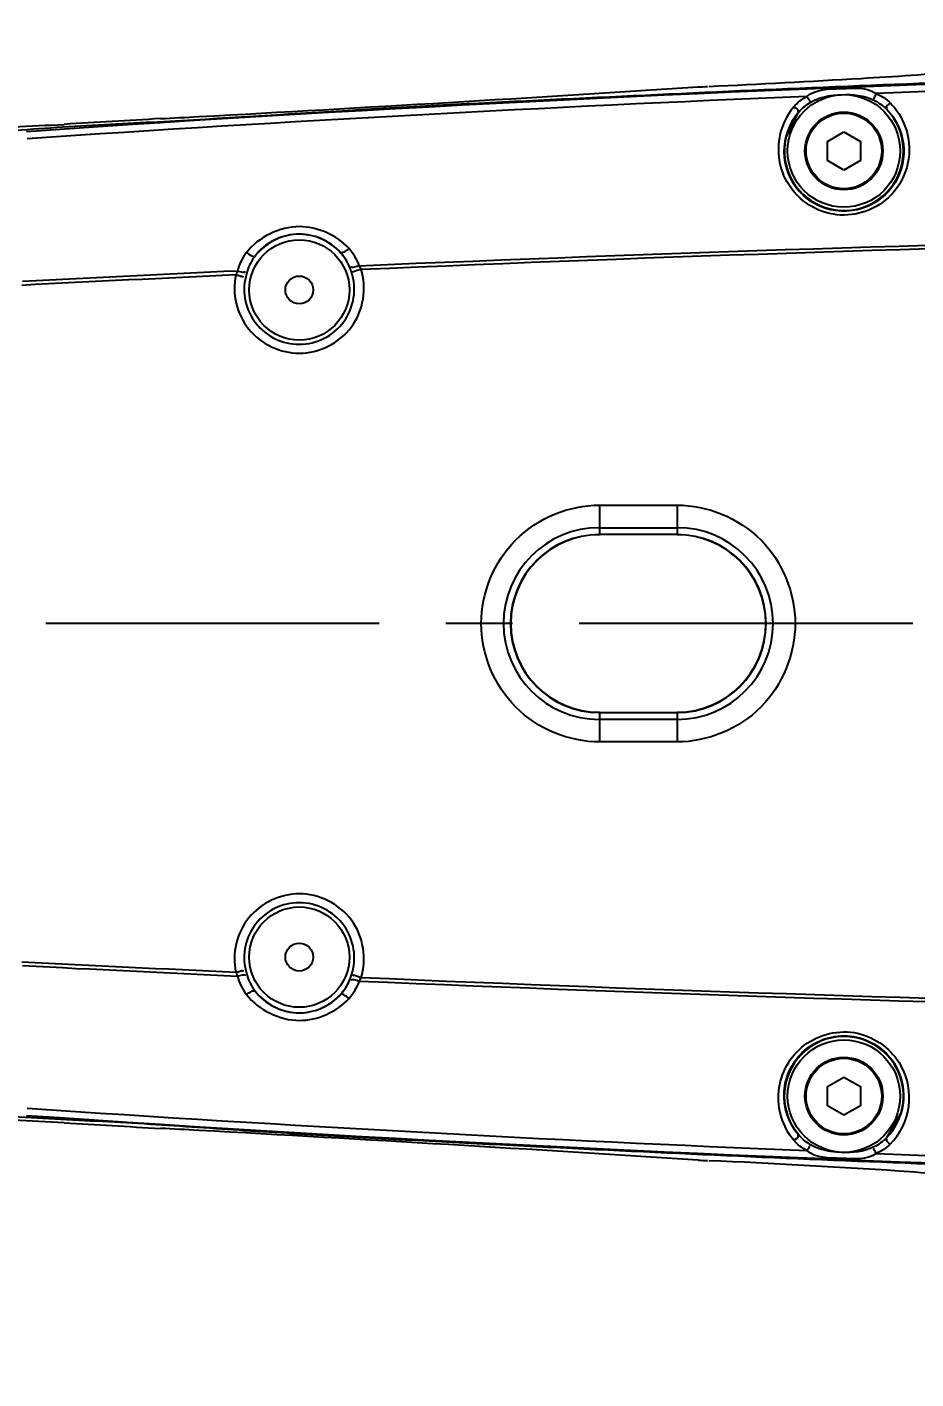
# Model space of a CAD drawing. Header units: millimetres. Extents: x 4086 to 8300, y 123 to 1549.
# Drawn here: x 7610.53 to 7630.52, y 1211.52 to 1241.92 of the extents above; entities that cross this region are included whole.
import ezdxf

# ---------------------------------------------------------------- set-up
doc = ezdxf.new("R2010")
doc.units = ezdxf.units.MM
doc.linetypes.add('CENTER', pattern=[0.6, 0.375, -0.075, 0.075, -0.075])
for name, color, linetype in [('中心线', 7, 'Continuous'), ('外形图', 7, 'Continuous'), ('尺寸标注', 7, 'Continuous'), ('运动范围', 7, 'Continuous')]:
    doc.layers.add(name, color=color, linetype=linetype)
doc.styles.add('思源黑', font='SourceHanSansCN-Normal.ttf')
doc.dimstyles.new('尺寸标注_1_4比例', dxfattribs={"dimtxt": 7, "dimasz": 6, "dimexe": 2, "dimexo": 1.5, "dimgap": 1, "dimtad": 1, "dimdec": 1, "dimlfac": 4, "dimdsep": 46, "dimtxsty": '思源黑', "dimcen": 0.09, "dimadec": 0, "dimazin": 0, "dimtp": 0.01, "dimtm": 0.01, "dimtfac": 1, "dimtdec": 1, "dimtofl": 0, "dimtmove": 0, "dimatfit": 3, "dimfxl": 1, "dimtolj": 1, "dimarcsym": 0})

# ---------------------------------------------------------------- blocks, each defined once
blk = doc.blocks.new('*D986')
at = {"layer": 'Defpoints', "color": 0}
for p in [(7460.272, 1323.983), (7715.4, 1323.983), (7637.619, 925.251)]:
    blk.add_point(p, dxfattribs=at)
at = {"layer": '尺寸标注', "color": 0, "lineweight": -2}
for p, q in [((7713.9, 1323.983), (7458.272, 1323.983)), ((7460.272, 931.251), (7460.272, 1317.983)), ((7636.119, 925.251), (7458.272, 925.251))]:
    blk.add_line(p, q, dxfattribs=at)
at = {"layer": '尺寸标注', "color": 0}
for points in [[(7461.272, 1317.983), (7459.272, 1317.983), (7460.272, 1323.983)], [(7459.272, 931.251), (7461.272, 931.251), (7460.272, 925.251)]]:
    blk.add_solid(points, dxfattribs=at)
at = {"layer": '尺寸标注', "color": 0, "insert": (7455.648, 1124.617), "char_height": 7, "attachment_point": 5, "rotation": 90, "style": '思源黑'}
blk.add_mtext('\\A1;1594.9', dxfattribs=at)

msp = doc.modelspace()

# ---------------------------------------------------------------- linework, layer by layer
at = {"layer": '中心线', "linetype": 'CENTER', "ltscale": 20}
msp.add_line((7738.4473, 1228.5081), (7582.2503, 1228.5081), dxfattribs=at)
at = {"layer": '外形图'}
for p, q in [((7627.5914, 1239.4203), (7627.8717, 1239.9919)), ((7628.5279, 1239.3481), (7628.9003, 1239.5631)), ((7628.9003, 1239.5631), (7629.2727, 1239.3481)), ((7628.5279, 1238.9181), (7628.5279, 1239.3481)), ((7629.2727, 1239.3481), (7629.2727, 1238.9181)), ((7628.9003, 1238.7031), (7628.5279, 1238.9181)), ((7629.2727, 1238.9181), (7628.9003, 1238.7031)), ((7623.4003, 1231.1704), (7623.4003, 1230.5081)), ((7623.4003, 1231.1704), (7625.1503, 1231.1704)), ((7625.1503, 1231.1704), (7625.1503, 1230.5081)), ((7623.4003, 1230.6628), (7625.1503, 1230.6628)), ((7625.1503, 1230.5081), (7623.4003, 1230.5081)), ((7623.4003, 1226.5081), (7623.4003, 1225.8458)), ((7623.4003, 1226.5081), (7625.1503, 1226.5081)), ((7625.1503, 1226.5081), (7625.1503, 1225.8458)), ((7625.1503, 1226.3534), (7623.4003, 1226.3534)), ((7625.1503, 1225.8458), (7623.4003, 1225.8458)), ((7628.5279, 1218.0981), (7628.9003, 1218.3131)), ((7628.9003, 1218.3131), (7629.2727, 1218.0981)), ((7628.5279, 1217.6681), (7628.5279, 1218.0981)), ((7629.2727, 1218.0981), (7629.2727, 1217.6681)), ((7628.9003, 1217.4531), (7628.5279, 1217.6681)), ((7629.2727, 1217.6681), (7628.9003, 1217.4531)), ((7630.1857, 1217.5045), (7629.8565, 1216.9443))]:
    msp.add_line(p, q, dxfattribs=at)
for points in [[(7615.2601, 1236.4319), (7615.2483, 1236.4036), (7615.2368, 1236.3747), (7615.2252, 1236.3454)], [(7618.0416, 1236.4715), (7618.0277, 1236.4989), (7618.0138, 1236.526), (7617.9997, 1236.5525)], [(7615.2252, 1220.6707), (7615.2368, 1220.6415), (7615.2483, 1220.6126), (7615.2601, 1220.5843)], [(7617.9997, 1220.4637), (7618.0138, 1220.4902), (7618.0277, 1220.5173), (7618.0416, 1220.5447)]]:
    msp.add_lwpolyline(points, dxfattribs=at)
for centre, radius in [((7628.9003, 1239.1331), 1.265), ((7628.9003, 1239.1331), 0.875), ((7628.9003, 1239.1331), 0.85), ((7628.9003, 1239.1331), 0.85), ((7616.6503, 1236.0081), 1.1272), ((7616.6503, 1236.0081), 0.3125), ((7616.6503, 1221.0081), 1.1272), ((7616.6503, 1221.0081), 0.3125), ((7628.9003, 1217.8831), 1.265), ((7628.9003, 1217.8831), 0.875), ((7628.9003, 1217.8831), 0.85)]:
    msp.add_circle(centre, radius, dxfattribs=at)
for centre, radius, start, end in [((7553.6213, 2357.9899), 1119.7361, 273.1110004, 273.6865957), ((7655.7434, 568.4941), 672.433, 92.3586273, 93.8555578), ((7628.9132, 1239.1705), 1.4871, 140.03257, 203.12475), ((7628.9003, 1239.1331), 1.34, 167.62582, 44.47534), ((7603.1546, 1447.3214), 207.7215, 272.862531, 273.100567), ((7628.8979, 1239.1226), 1.345, 139.73256, 221.2755), ((7616.6503, 1236.0081), 1.2521, 41.95587, 142.5189), ((7659.5613, 270.9496), 966.4992, 92.6271786, 92.9138817), ((7616.6516, 1236.0221), 1.2361, 269.94139, 18.34806), ((7616.112, 1235.8436), 1.8044, 18.33506, 22.16147), ((7659.6915, 273.5989), 963.7729, 92.6444323, 92.9309813), ((7616.6492, 1236.0223), 1.2363, 166.78112, 270.05208), ((7623.3992, 1228.507), 2.1558, 89.97096, 179.97093), ((7625.1514, 1228.507), 2.1558, 0.02914, 90.02904), ((7623.4003, 1228.5081), 2, 90, 270), ((7623.4003, 1228.5081), 1.9935, 90, 270), ((7625.1503, 1228.5081), 2, 270, 90), ((7625.1503, 1228.5081), 1.9935, 270, 90), ((7623.3992, 1228.5092), 2.1558, 180.02914, 270.02904), ((7625.1514, 1228.5092), 2.1558, 269.97096, 359.97093), ((7616.6492, 1220.9939), 1.2363, 89.94793, 193.21977), ((7616.6516, 1220.9941), 1.2361, 341.65239, 90.05861), ((7659.6868, 2183.3263), 963.6817, 267.0690176, 267.3555938), ((7659.5613, 2186.0662), 966.4989, 267.0861175, 267.3728207), ((7616.1121, 1221.1726), 1.8044, 337.83852, 341.66533), ((7616.6503, 1221.0081), 1.2521, 217.4811, 318.04413), ((7628.9003, 1217.8831), 1.34, 343.58676, 219.85672), ((7628.9035, 1217.8934), 1.345, 315.11728, 36.56505), ((7628.8838, 1217.8475), 1.4879, 315.41598, 29.15934), ((7655.7406, 1888.4724), 672.3833, 266.1443956, 267.6414363), ((7603.1509, 1009.6259), 207.7905, 86.899466, 87.137416), ((7553.6223, 99.0431), 1119.7192, 86.3134011, 86.8890065)]:
    msp.add_arc(centre, radius, start, end, dxfattribs=at)
for points, knots in [([(7661.6356, 1241.35), (7658.7796, 1241.3202), (7653.0679, 1241.247), (7644.501, 1241.0826), (7635.9359, 1240.8478), (7628.8002, 1240.5868), (7623.0943, 1240.3209), (7618.8147, 1240.1131), (7615.2531, 1239.8783), (7612.3997, 1239.725), (7609.5574, 1239.5746), (7605.9712, 1238.9829), (7602.3524, 1236.4631), (7599.9263, 1232.8286), (7599.073, 1228.5273), (7599.913, 1224.2288), (7602.3186, 1220.5677), (7605.3445, 1218.507), (7608.0797, 1217.6375), (7610.219, 1217.3997), (7612.3596, 1217.3225), (7614.4982, 1217.1747), (7616.6353, 1217.0347), (7619.4869, 1216.8779), (7623.0524, 1216.695), (7628.7587, 1216.4323), (7635.8942, 1216.1693), (7644.4594, 1215.9347), (7653.0262, 1215.7698), (7658.738, 1215.6965), (7661.594, 1215.6666)], [0, 0, 0, 0, 0.0625338, 0.1250675, 0.1876012, 0.2501348, 0.2814019, 0.3126679, 0.3439382, 0.3595646, 0.3751969, 0.4064019, 0.4376042, 0.4687717, 0.4999496, 0.5311281, 0.5623056, 0.5934882, 0.6091533, 0.6247704, 0.6404361, 0.6560705, 0.6716955, 0.6873296, 0.7185989, 0.7498649, 0.8123988, 0.8749325, 0.9374662, 1, 1, 1, 1]), ([(7658.8881, 1241.1299), (7655.222, 1241.0747), (7645.4664, 1240.9448), (7635.7131, 1240.6644), (7629.628, 1240.4234)], [0, 0, 0, 0, 0.3758127, 1, 1, 1, 1]), ([(7625.8616, 1240.584), (7627.0037, 1240.6354), (7628.8986, 1240.74), (7630.7944, 1240.8527), (7631.5452, 1240.9312)], [0, 0, 0, 0, 0.6022782, 1, 1, 1, 1]), ([(7628.0699, 1240.3574), (7628.2681, 1240.5323), (7628.8441, 1240.5104), (7629.4163, 1240.5791), (7629.6281, 1240.4209)], [0, 0, 0, 0, 0.4999671, 1, 1, 1, 1]), ([(7629.9436, 1240.2132), (7630.229, 1239.924), (7630.5635, 1239.0442), (7629.8801, 1237.7984), (7628.4454, 1237.5319), (7627.7112, 1238.198), (7627.5456, 1238.5865)], [0, 0, 0, 0, 0.2422209, 0.4908083, 0.7481802, 1, 1, 1, 1]), ([(7627.7735, 1240.1258), (7627.8109, 1240.1001), (7627.9199, 1240.0387), (7627.8542, 1240.0239), (7627.8469, 1240.0261)], [0, 0, 0, 0, 0.8572968, 1, 1, 1, 1]), ([(7629.8565, 1240.0719), (7630.062, 1239.8654), (7630.3434, 1239.2928), (7630.1357, 1238.3514), (7629.3556, 1237.7281), (7628.6653, 1237.7599), (7628.3743, 1237.8832)], [0, 0, 0, 0, 0.240316, 0.4837877, 0.7392741, 1, 1, 1, 1]), ([(7629.9436, 1240.2132), (7629.9084, 1240.1845), (7629.8046, 1240.1146), (7629.8713, 1240.1052), (7629.8784, 1240.1079)], [0, 0, 0, 0, 0.8574542, 1, 1, 1, 1]), ([(7599.258, 1228.5081), (7599.258, 1230.0388), (7599.9077, 1233.1381), (7602.6614, 1236.9685), (7606.065, 1238.9799), (7609.0723, 1239.6427), (7610.6042, 1239.6902), (7611.3628, 1239.7298)], [0, 0, 0, 0, 0.2500718, 0.5001357, 0.7501992, 0.875907, 1, 1, 1, 1]), ([(7617.9997, 1236.5525), (7624.8102, 1236.8427), (7638.4376, 1237.2866), (7652.0712, 1237.4151), (7658.8878, 1237.436)], [0, 0, 0, 0, 0.5000004, 1, 1, 1, 1]), ([(7618.0416, 1236.4715), (7624.8449, 1236.766), (7638.4582, 1237.2037), (7652.078, 1237.3844), (7658.8878, 1237.372)], [0, 0, 0, 0, 0.4999997, 1, 1, 1, 1]), ([(7615.4614, 1236.8463), (7615.5011, 1236.8189), (7615.5523, 1236.7892), (7615.6414, 1236.7528), (7615.6567, 1236.77)], [0, 0, 0, 0, 0.6767636, 1, 1, 1, 1]), ([(7617.7702, 1236.9376), (7617.7326, 1236.9071), (7617.684, 1236.8737), (7617.5981, 1236.8293), (7617.5815, 1236.8452)], [0, 0, 0, 0, 0.6776566, 1, 1, 1, 1]), ([(7616.6503, 1234.5854), (7617.0888, 1234.5854), (7618.0184, 1235.0316), (7618.1741, 1236.0543), (7618.0416, 1236.4715)], [0, 0, 0, 0, 0.5004454, 1, 1, 1, 1]), ([(7615.2252, 1236.3454), (7615.1352, 1235.9371), (7615.348, 1234.9873), (7616.2314, 1234.5854), (7616.6503, 1234.5854)], [0, 0, 0, 0, 0.4995445, 1, 1, 1, 1]), ([(7615.2252, 1236.3454), (7615.2567, 1236.3385), (7615.3246, 1236.3328), (7615.3485, 1236.3061), (7615.3993, 1236.314), (7615.3972, 1236.3151)], [0, 0, 0, 0, 0.5507122, 0.9599164, 1, 1, 1, 1]), ([(7620.7453, 1228.5081), (7620.7454, 1229.1865), (7621.3093, 1230.6), (7622.7221, 1231.1703), (7623.4003, 1231.1704)], [0, 0, 0, 0, 0.5000751, 1, 1, 1, 1]), ([(7625.1503, 1231.1704), (7625.8285, 1231.1702), (7627.2413, 1230.6), (7627.8053, 1229.1865), (7627.8053, 1228.5081)], [0, 0, 0, 0, 0.4999225, 1, 1, 1, 1]), ([(7611.3628, 1217.2863), (7610.6042, 1217.326), (7609.0723, 1217.3735), (7606.065, 1218.0363), (7602.6614, 1220.0477), (7599.9077, 1223.8781), (7599.258, 1226.9774), (7599.258, 1228.5081)], [0, 0, 0, 0, 0.1240932, 0.249801, 0.4998644, 0.7499283, 1, 1, 1, 1]), ([(7623.4003, 1225.8458), (7622.7221, 1225.846), (7621.3093, 1226.4162), (7620.7454, 1227.8297), (7620.7453, 1228.5081)], [0, 0, 0, 0, 0.4999225, 1, 1, 1, 1]), ([(7627.8053, 1228.5081), (7627.8053, 1227.8297), (7627.2413, 1226.4162), (7625.8285, 1225.8459), (7625.1503, 1225.8458)], [0, 0, 0, 0, 0.5000751, 1, 1, 1, 1]), ([(7616.6503, 1222.4308), (7616.2314, 1222.4308), (7615.3481, 1222.029), (7615.1352, 1221.0791), (7615.2252, 1220.6707)], [0, 0, 0, 0, 0.5004215, 1, 1, 1, 1]), ([(7618.0416, 1220.5447), (7618.1741, 1220.9618), (7618.0184, 1221.9845), (7617.0888, 1222.4308), (7616.6503, 1222.4308)], [0, 0, 0, 0, 0.4995241, 1, 1, 1, 1]), ([(7615.2252, 1220.6707), (7615.2567, 1220.6777), (7615.3246, 1220.6834), (7615.3485, 1220.7101), (7615.3993, 1220.7022), (7615.3972, 1220.7011)], [0, 0, 0, 0, 0.5507129, 0.9599178, 1, 1, 1, 1]), ([(7658.8878, 1219.5802), (7652.0712, 1219.6011), (7638.4376, 1219.7297), (7624.8102, 1220.1735), (7617.9997, 1220.4637)], [0, 0, 0, 0, 0.4999996, 1, 1, 1, 1]), ([(7658.8878, 1219.6442), (7652.078, 1219.6317), (7638.4582, 1219.8126), (7624.8449, 1220.2502), (7618.0416, 1220.5447)], [0, 0, 0, 0, 0.5000003, 1, 1, 1, 1]), ([(7615.4614, 1220.1699), (7615.5011, 1220.1973), (7615.5523, 1220.227), (7615.6414, 1220.2634), (7615.6567, 1220.2462)], [0, 0, 0, 0, 0.676753, 1, 1, 1, 1]), ([(7617.7702, 1220.0786), (7617.7326, 1220.1091), (7617.684, 1220.1425), (7617.5981, 1220.1869), (7617.5815, 1220.171)], [0, 0, 0, 0, 0.6776624, 1, 1, 1, 1]), ([(7627.7735, 1216.8904), (7627.5261, 1217.1851), (7627.2628, 1218.0224), (7627.9089, 1219.1788), (7629.2393, 1219.4897), (7629.9857, 1218.9264), (7630.1832, 1218.5725)], [0, 0, 0, 0, 0.2415315, 0.4886015, 0.7455838, 1, 1, 1, 1]), ([(7627.8717, 1217.0243), (7627.6548, 1217.2805), (7627.4117, 1218.0008), (7627.9252, 1219.0322), (7629.0608, 1219.3973), (7629.7695, 1218.9835), (7629.9838, 1218.6946)], [0, 0, 0, 0, 0.2395208, 0.4850799, 0.7433006, 1, 1, 1, 1]), ([(7627.7735, 1216.8904), (7627.8109, 1216.9161), (7627.9199, 1216.9775), (7627.8542, 1216.9923), (7627.8469, 1216.9901)], [0, 0, 0, 0, 0.8572957, 1, 1, 1, 1]), ([(7629.6281, 1216.5953), (7629.4164, 1216.4371), (7628.8441, 1216.5058), (7628.2681, 1216.4839), (7628.0699, 1216.6588)], [0, 0, 0, 0, 0.4999835, 1, 1, 1, 1]), ([(7629.9436, 1216.803), (7629.9084, 1216.8317), (7629.8046, 1216.9016), (7629.8713, 1216.911), (7629.8784, 1216.9083)], [0, 0, 0, 0, 0.8574538, 1, 1, 1, 1]), ([(7631.1231, 1216.1237), (7630.7941, 1216.1511), (7629.0417, 1216.2767), (7627.2869, 1216.3681), (7625.8616, 1216.4322)], [0, 0, 0, 0, 0.1879089, 1, 1, 1, 1]), ([(7629.628, 1216.5928), (7635.7131, 1216.3518), (7645.4664, 1216.0714), (7655.222, 1215.9415), (7658.8881, 1215.8863)], [0, 0, 0, 0, 0.624188, 1, 1, 1, 1])]:
    msp.add_open_spline(points, degree=3, knots=knots, dxfattribs=at)
for points in [[(7658.8676, 1241.3007), (7642.7412, 1241.0864), (7626.6048, 1240.6771), (7610.5154, 1239.5653)], [(7625.619, 1240.5709), (7625.6905, 1240.5755), (7625.762, 1240.58), (7625.8335, 1240.5812)], [(7628.3764, 1240.326), (7628.5277, 1240.3749), (7628.6892, 1240.3905), (7628.8481, 1240.3971)], [(7628.8481, 1240.3971), (7629.0942, 1240.4072), (7629.3584, 1240.3891), (7629.577, 1240.2756)], [(7629.6281, 1240.4209), (7629.6094, 1240.3857), (7629.55, 1240.3103), (7629.5898, 1240.3075)], [(7629.6281, 1240.4209), (7629.744, 1240.3718), (7629.8551, 1240.3028), (7629.9436, 1240.2132)], [(7627.7735, 1240.1258), (7627.8541, 1240.2218), (7627.9588, 1240.2993), (7628.0699, 1240.3574)], [(7627.8717, 1239.9919), (7627.9455, 1240.0799), (7628.0355, 1240.1556), (7628.1328, 1240.2167)], [(7628.0699, 1240.3574), (7628.0914, 1240.3238), (7628.1568, 1240.2533), (7628.1173, 1240.2475)], [(7628.1328, 1240.2167), (7628.2081, 1240.264), (7628.2917, 1240.2986), (7628.3764, 1240.326)], [(7629.577, 1240.2756), (7629.6793, 1240.2225), (7629.7755, 1240.154), (7629.8565, 1240.0719)], [(7613.5281, 1239.8591), (7612.8063, 1239.8163), (7612.0844, 1239.7759), (7611.3628, 1239.7298)], [(7628.3743, 1237.8832), (7628.1898, 1237.9614), (7628.0193, 1238.0847), (7627.8871, 1238.2353)], [(7616.6539, 1237.4308), (7616.2112, 1237.4304), (7615.7316, 1237.1969), (7615.4614, 1236.8463)], [(7617.7702, 1236.9376), (7617.4975, 1237.2395), (7617.0607, 1237.4311), (7616.6539, 1237.4308)], [(7616.6503, 1237.2634), (7616.2805, 1237.2635), (7615.8802, 1237.0646), (7615.6567, 1236.77)], [(7617.5815, 1236.8452), (7617.3553, 1237.0994), (7616.9906, 1237.2633), (7616.6503, 1237.2634)], [(7615.4614, 1236.8463), (7615.3676, 1236.7247), (7615.2962, 1236.5812), (7615.2601, 1236.4319)], [(7615.6567, 1236.77), (7615.5779, 1236.6669), (7615.516, 1236.5482), (7615.4778, 1236.4241)], [(7617.7831, 1236.5242), (7617.7353, 1236.6412), (7617.6658, 1236.7511), (7617.5815, 1236.8452)], [(7617.9997, 1236.5525), (7617.951, 1236.6938), (7617.8704, 1236.8267), (7617.7702, 1236.9376)], [(7615.2601, 1236.4319), (7615.3154, 1236.4199), (7615.4596, 1236.3835), (7615.43, 1236.4318)], [(7615.4778, 1236.4241), (7615.4657, 1236.3848), (7615.4551, 1236.345), (7615.4457, 1236.305)], [(7617.9997, 1236.5525), (7617.9457, 1236.5354), (7617.8033, 1236.4869), (7617.8307, 1236.5364)], [(7618.0416, 1236.4715), (7617.986, 1236.4539), (7617.8227, 1236.3963), (7617.8729, 1236.4258)], [(7615.2601, 1220.5843), (7615.3154, 1220.5963), (7615.4596, 1220.6327), (7615.43, 1220.5844)], [(7615.4457, 1220.7112), (7615.4551, 1220.6712), (7615.4657, 1220.6314), (7615.4778, 1220.5921)], [(7618.0416, 1220.5447), (7617.986, 1220.5623), (7617.8227, 1220.6199), (7617.8729, 1220.5904)], [(7615.2601, 1220.5843), (7615.2962, 1220.435), (7615.3676, 1220.2915), (7615.4614, 1220.1699)], [(7615.4778, 1220.5921), (7615.516, 1220.468), (7615.5779, 1220.3493), (7615.6567, 1220.2462)], [(7617.5815, 1220.171), (7617.6658, 1220.2651), (7617.7353, 1220.375), (7617.7831, 1220.492)], [(7617.7702, 1220.0786), (7617.8704, 1220.1895), (7617.951, 1220.3224), (7617.9997, 1220.4637)], [(7617.9997, 1220.4637), (7617.9457, 1220.4808), (7617.8033, 1220.5293), (7617.8307, 1220.4798)], [(7615.4614, 1220.1699), (7615.7316, 1219.8193), (7616.2112, 1219.5858), (7616.6539, 1219.5854)], [(7615.6567, 1220.2462), (7615.8802, 1219.9516), (7616.2805, 1219.7527), (7616.6503, 1219.7528)], [(7616.6503, 1219.7528), (7616.9906, 1219.7529), (7617.3553, 1219.9168), (7617.5815, 1220.171)], [(7616.6539, 1219.5854), (7617.0607, 1219.5851), (7617.4975, 1219.7767), (7617.7702, 1220.0786)], [(7610.5154, 1217.4509), (7626.6048, 1216.3391), (7642.7412, 1215.9298), (7658.8676, 1215.7155)], [(7611.3628, 1217.2863), (7612.0844, 1217.2403), (7612.8063, 1217.1999), (7613.5281, 1217.1571)], [(7628.1328, 1216.7995), (7628.0355, 1216.8606), (7627.9455, 1216.9363), (7627.8717, 1217.0243)], [(7628.0699, 1216.6588), (7627.9588, 1216.7169), (7627.8541, 1216.7944), (7627.7735, 1216.8904)], [(7628.0699, 1216.6588), (7628.0914, 1216.6924), (7628.1568, 1216.7629), (7628.1173, 1216.7687)], [(7628.3764, 1216.6902), (7628.2917, 1216.7176), (7628.2081, 1216.7522), (7628.1328, 1216.7995)], [(7628.847, 1216.6192), (7628.6885, 1216.6258), (7628.5273, 1216.6414), (7628.3764, 1216.6902)], [(7629.577, 1216.7406), (7629.3581, 1216.6269), (7629.0935, 1216.6089), (7628.847, 1216.6192)], [(7629.6281, 1216.5953), (7629.6095, 1216.6306), (7629.55, 1216.706), (7629.5898, 1216.7087)], [(7629.8565, 1216.9443), (7629.7755, 1216.8622), (7629.6793, 1216.7937), (7629.577, 1216.7406)], [(7629.9436, 1216.803), (7629.8551, 1216.7134), (7629.744, 1216.6444), (7629.6281, 1216.5953)], [(7625.619, 1216.4453), (7625.6904, 1216.4407), (7625.7619, 1216.4362), (7625.8334, 1216.435)]]:
    msp.add_open_spline(points, degree=3, dxfattribs=at)
at = {"layer": '运动范围'}
msp.add_arc((7715.4003, 1108.5081), 215.4751, 10, 225, dxfattribs=at)

# ---------------------------------------------------------------- dimensions: what is measured, and where the dimension line sits
at = {"layer": '尺寸标注'}
dim = msp.add_linear_dim(base=(7460.272, 1323.9832), p1=(7637.6186, 925.2512), p2=(7715.4003, 1323.9832), angle=90, dimstyle='尺寸标注_1_4比例', dxfattribs=at)
dim.commit()
dim.dimension.update_dxf_attribs({"geometry": '*D986', "text_midpoint": (7455.6476, 1124.6172)})

doc.saveas('drawing.dxf')
